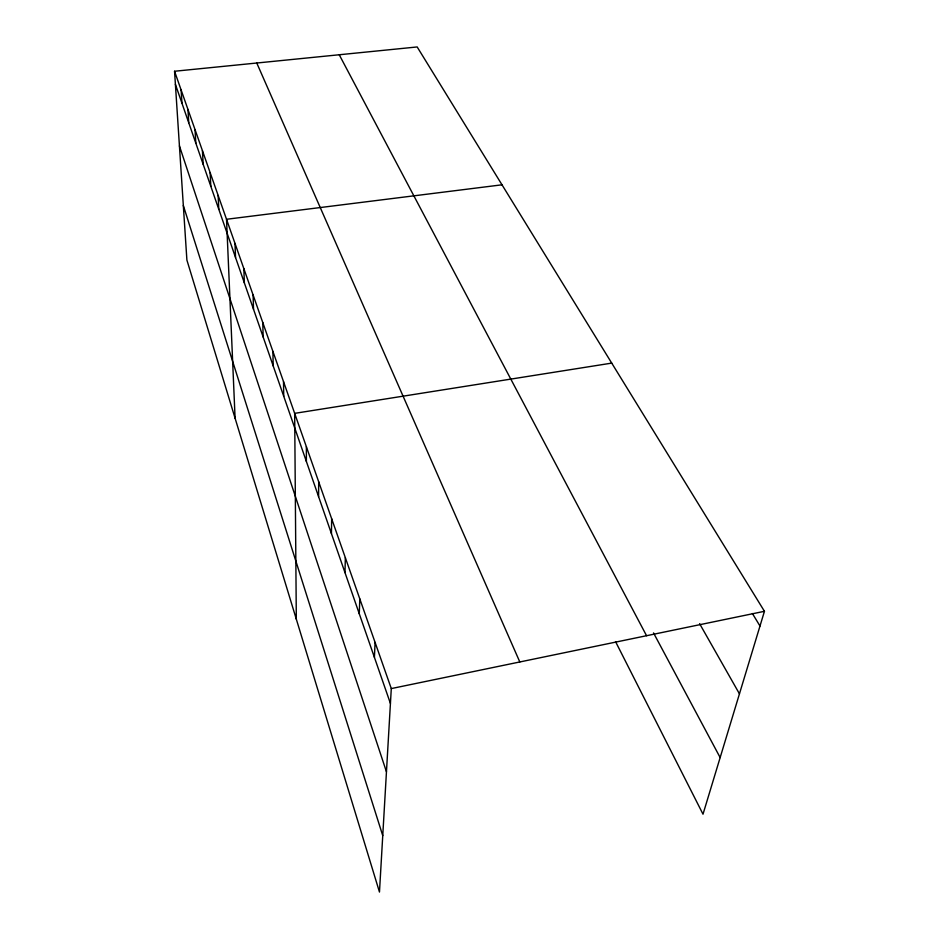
<?xml version="1.0" encoding="UTF-8"?>
<svg xmlns="http://www.w3.org/2000/svg" width="939" height="939" viewBox="0 0 939 939"><rect width="100%" height="100%" fill="white"/><g stroke="black" fill="none" stroke-linecap="round" stroke-linejoin="round"><path stroke-width="1.41" d="M318.591 496.625L318.685 481.777M331.444 533.622L331.655 518.727M344.989 572.626L345.341 557.696M359.285 613.801L359.79 598.859M374.415 657.347L375.084 642.417M174.548 71.258L391.293 688.58L379.473 892.05L186.896 260.068L174.548 71.258L417.174 46.95L764.452 611.301L703.006 814.195L615.55 641.642M391.293 688.58L764.452 611.301M611.723 363.111L294.67 413.36L296.313 619.141M502.001 184.807L226.522 219.28L235.09 418.242M752.409 613.519L759.991 626.02M699.59 623.66L739.451 693.851M653.521 632.909L720.154 757.573M339.237 54.755L646.56 635.715M256.77 63.019L519.807 661.96M175.405 84.357L390.424 703.452M179.431 145.909L386.457 771.799M183.328 205.535L382.748 835.628M181.121 89.968L181.955 103.196M187.953 109.405L188.751 122.763M195.042 129.629L195.817 143.115M202.437 150.674L203.164 164.278M210.125 172.588L210.817 186.321M218.153 195.441L218.799 209.303M234.996 243.424L235.548 257.521M243.847 268.636L244.351 282.85M253.096 294.975L253.53 309.307M262.779 322.535L263.143 336.96M272.909 351.386L273.19 365.917M283.519 381.621L283.731 396.246M306.372 446.706L306.384 461.483"/></g></svg>
